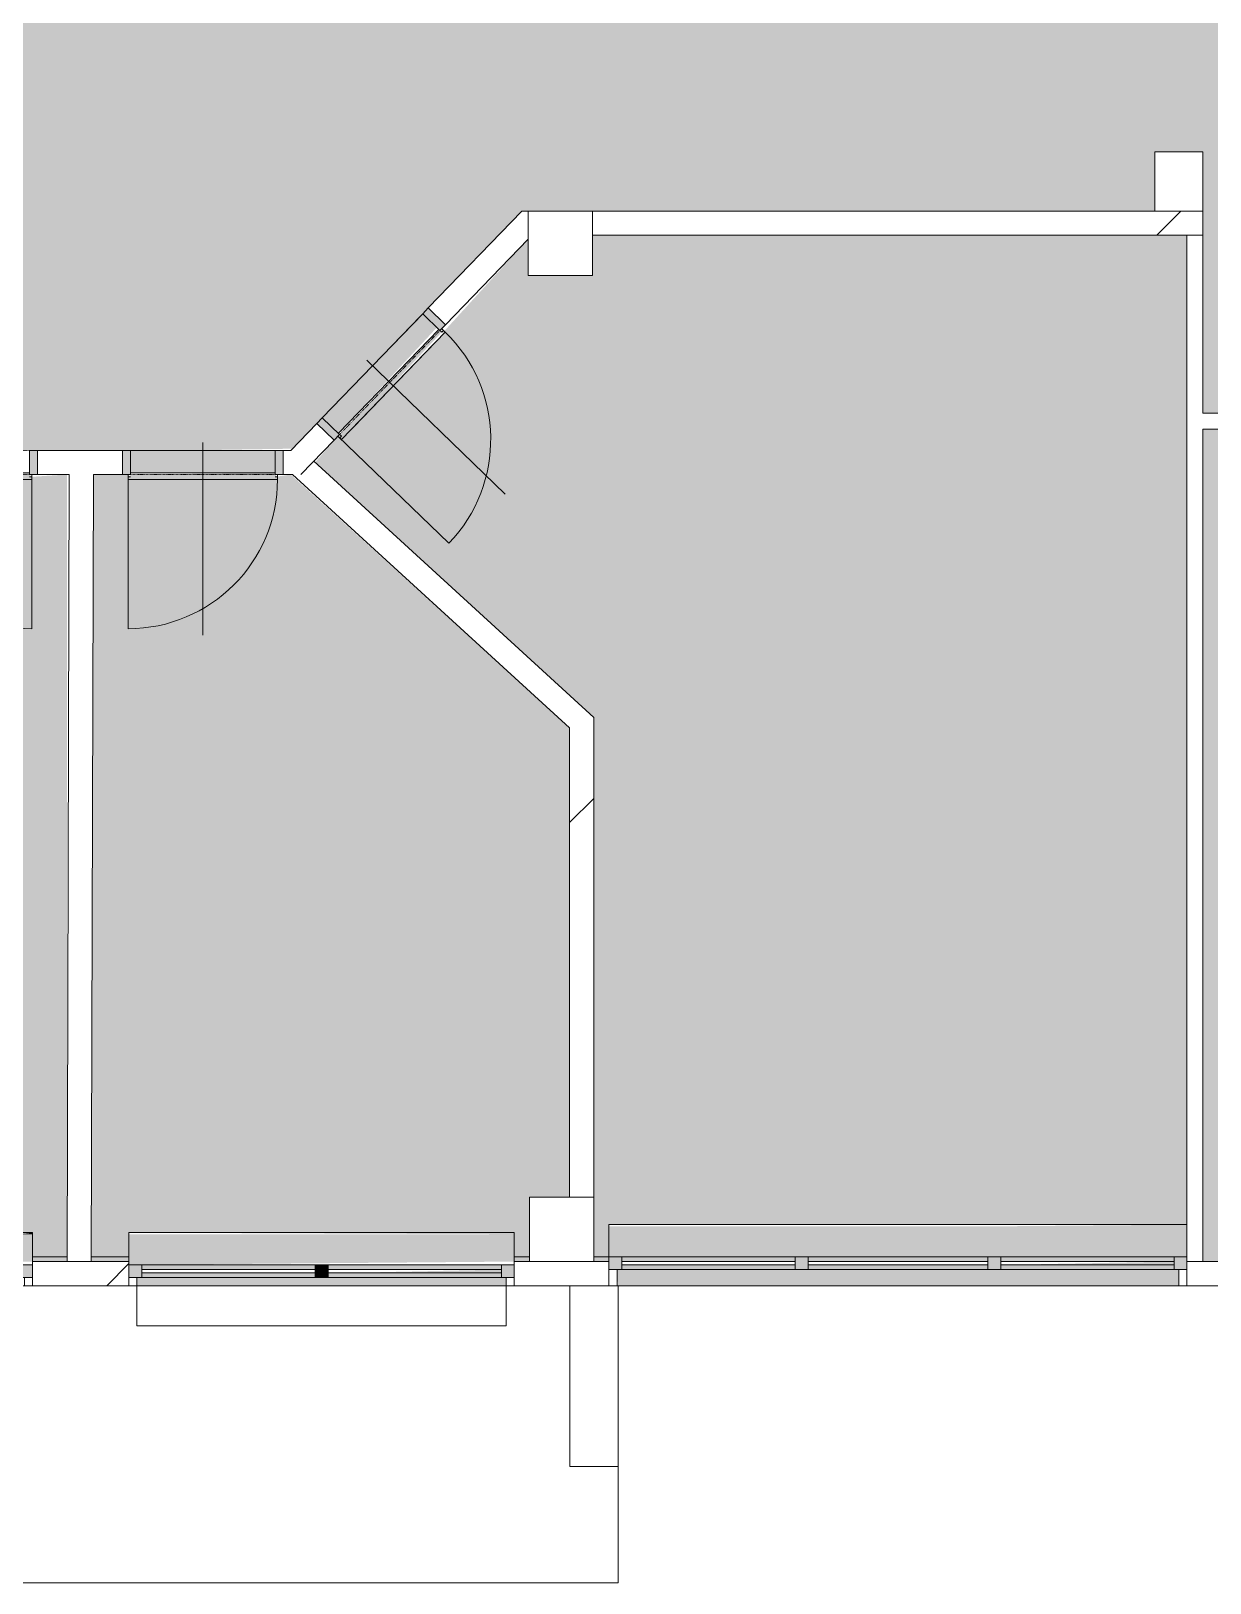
# Model space of a CAD drawing. Header units: millimetres. Extents: x 46521 to 258066, y -45352 to 20466.
# Drawn here: x 191033 to 198376, y -32078 to -22415 of the extents above; entities that cross this region are included whole.
import ezdxf

# ---------------------------------------------------------------- set-up
doc = ezdxf.new("R2010")
doc.units = ezdxf.units.MM
doc.linetypes.add('Čerchovaná se dvěma tečkami', pattern=[2.59, 1, -0.53, 0, -0.53, 0, -0.53])
for name, color, linetype, lineweight in [('A-DETL-THIN', 151, 'Continuous', 13), ('A-DOOR', 31, 'Continuous', 13), ('A-DOOR-FRAM', 31, 'Continuous', 25), ('A-FLOR', 192, 'Continuous', 13), ('A-GENM', 13, 'Continuous', 13), ('A-GLAZ', 151, 'Continuous', 13), ('A-WALL', 113, 'Continuous', 13), ('A-WALL-PATT', 111, 'Continuous', 35), ('Q-SPCQ', 91, 'Continuous', 9), ('S-COLS', 52, 'Continuous', 13)]:
    doc.layers.add(name, color=color, linetype=linetype, lineweight=lineweight)
pattern_1 = [(45, (128393, 0), (-4242.64, 4242.64), [])]

# ---------------------------------------------------------------- blocks, each defined once
blk = doc.blocks.new('DVERE_1k_oblozka - DD03_01_900x1970_koupelna-1549517-Mapka _ závislý 6')
at = {"layer": 'A-DOOR', "lineweight": 9}
h = blk.add_hatch(color=151, dxfattribs=at)
h.paths.add_polyline_path([(-500, -72.1), (-450, -72.1), (-450, 77.9), (-500, 77.9)])
h.paths.add_polyline_path([(450, -72.1), (500, -72.1), (500, 77.9), (450, 77.9)])
blk.add_hatch(color=151, dxfattribs=at).paths.add_polyline_path([(465, -102.1), (450, -62.1), (-450, -72.1), (-465, -102.1), (-112.3, -102.1)])
for p, q in [((0, 127.9), (0, -1072.1)), ((-500, 77.9), (-450, 77.9)), ((-500, -72.1), (-500, 77.9)), ((-450, 77.9), (-450, -72.1)), ((450, 77.9), (500, 77.9)), ((450, -72.1), (450, 77.9)), ((500, 77.9), (500, -72.1)), ((-450, -72.1), (-500, -72.1)), ((-465, -72.1), (-465, -1032.1)), ((-465, -87.1), (-450, -87.1)), ((-465, -102.1), (-465, -87.1)), ((-450, -62.1), (450, -62.1)), ((500, -72.1), (450, -72.1)), ((450, -87.1), (465, -87.1)), ((465, -102.1), (465, -72.1)), ((465, -87.1), (465, -102.1)), ((465, -102.1), (-465, -102.1)), ((355, -102.1), (-355, -102.1))]:
    blk.add_line(p, q, dxfattribs=at)
at = {"layer": 'A-DOOR', "linetype": 'Čerchovaná se dvěma tečkami', "lineweight": 9}
for p, q in [((-450, 77.9), (450, 77.9)), ((-450, -72.1), (450, -72.1))]:
    blk.add_line(p, q, dxfattribs=at)
at = {"layer": 'A-DOOR', "lineweight": 9}
blk.add_arc((-465, -102.1), 930, 270, 0, dxfattribs=at)
at = {"layer": 'A-DOOR-FRAM', "lineweight": 9}
for p, q in [((-500, 77.9), (-450, 77.9)), ((-450, 77.9), (-450, -72.1)), ((450, -72.1), (450, 77.9)), ((500, 77.9), (450, 77.9)), ((-450, -72.1), (-500, -72.1)), ((450, -72.1), (500, -72.1))]:
    blk.add_line(p, q, dxfattribs=at)
blk = doc.blocks.new('DVERE_1k_oblozka - DD03_01_900x1970_koupelna-1549516-Mapka _ závislý 6')
at = {"layer": 'A-DOOR', "lineweight": 9}
blk.add_hatch(color=151, dxfattribs=at).paths.add_polyline_path([(-465, 102.1), (-450, 62.1), (450, 72.1), (465, 102.1), (-390.6, 102.1)])
h = blk.add_hatch(color=151, dxfattribs=at)
h.paths.add_polyline_path([(-450, 72.1), (-500, 72.1), (-500, -77.9), (-450, -77.9)])
h.paths.add_polyline_path([(450, 72.1), (450, -77.9), (500, -77.9), (500, 72.1)])
for p, q in [((0, -127.9), (0, 1072.1)), ((-465, 72.1), (-465, 1032.1)), ((465, 102.1), (-465, 102.1)), ((-465, 102.1), (-465, 87.1)), ((355, 102.1), (-355, 102.1)), ((465, 87.1), (465, 102.1)), ((465, 102.1), (465, 72.1)), ((-450, 72.1), (-500, 72.1)), ((-500, 72.1), (-500, -77.9)), ((-465, 87.1), (-450, 87.1)), ((-450, -77.9), (-450, 72.1)), ((-450, 62.1), (450, 62.1)), ((450, 87.1), (465, 87.1)), ((500, 72.1), (450, 72.1)), ((450, 72.1), (450, -77.9)), ((500, -77.9), (500, 72.1)), ((-500, -77.9), (-450, -77.9)), ((450, -77.9), (500, -77.9))]:
    blk.add_line(p, q, dxfattribs=at)
at = {"layer": 'A-DOOR', "linetype": 'Čerchovaná se dvěma tečkami', "lineweight": 9}
for p, q in [((-450, 72.1), (450, 72.1)), ((-450, -77.9), (450, -77.9))]:
    blk.add_line(p, q, dxfattribs=at)
at = {"layer": 'A-DOOR', "lineweight": 9}
blk.add_arc((-465, 102.1), 930, 360, 90, dxfattribs=at)
at = {"layer": 'A-DOOR-FRAM', "lineweight": 9}
for p, q in [((-450, 72.1), (-500, 72.1)), ((-450, -77.9), (-450, 72.1)), ((450, 72.1), (450, -77.9)), ((450, 72.1), (500, 72.1)), ((-500, -77.9), (-450, -77.9)), ((500, -77.9), (450, -77.9))]:
    blk.add_line(p, q, dxfattribs=at)
blk = doc.blocks.new('DVERE_1k_oblozka - DD03_01_900x1970_koupelna-1549515-Mapka _ závislý 6')
at = {"layer": 'A-DOOR', "lineweight": 9}
h = blk.add_hatch(color=151, dxfattribs=at)
h.paths.add_polyline_path([(-500, -72.1), (-450, -68.9), (-450, 77.9), (-500, 77.9), (-500, -17.1)])
h.paths.add_polyline_path([(450, -72.1), (500, -72.1), (500, 77.9), (450, 77.9)])
blk.add_hatch(color=151, dxfattribs=at).paths.add_polyline_path([(-465, -102.1), (450, -87.1), (440.3, -62.1), (-450, -72.1), (-450, -87.1)])
for p, q in [((0, 127.9), (0, -1072.1)), ((-500, 77.9), (-450, 77.9)), ((-500, -72.1), (-500, 77.9)), ((-450, 77.9), (-450, -72.1)), ((450, 77.9), (500, 77.9)), ((450, -72.1), (450, 77.9)), ((500, 77.9), (500, -72.1)), ((-450, -72.1), (-500, -72.1)), ((-465, -72.1), (-465, -1032.1)), ((-465, -87.1), (-450, -87.1)), ((-465, -102.1), (-465, -87.1)), ((-465, -87.1), (-465, -102.1)), ((-450, -87.1), (-465, -87.1)), ((-450, -62.1), (450, -62.1)), ((-450, -87.1), (-450, -68.9)), ((450, -62.1), (450, -87.1)), ((500, -72.1), (450, -72.1)), ((450, -87.1), (465, -87.1)), ((465, -87.1), (450, -87.1)), ((465, -102.1), (465, -72.1)), ((465, -87.1), (465, -102.1)), ((465, -102.1), (465, -87.1)), ((465, -102.1), (-465, -102.1)), ((355, -102.1), (-355, -102.1))]:
    blk.add_line(p, q, dxfattribs=at)
at = {"layer": 'A-DOOR', "linetype": 'Čerchovaná se dvěma tečkami', "lineweight": 9}
for p, q in [((-450, 77.9), (450, 77.9)), ((-450, -72.1), (450, -72.1))]:
    blk.add_line(p, q, dxfattribs=at)
at = {"layer": 'A-DOOR', "lineweight": 9}
blk.add_arc((-465, -102.1), 930, 270, 0, dxfattribs=at)
at = {"layer": 'A-DOOR-FRAM', "lineweight": 9}
for p, q in [((-500, 77.9), (-450, 77.9)), ((-450, 77.9), (-450, -72.1)), ((450, -72.1), (450, 77.9)), ((500, 77.9), (450, 77.9)), ((-450, -72.1), (-500, -72.1)), ((450, -72.1), (500, -72.1))]:
    blk.add_line(p, q, dxfattribs=at)
blk = doc.blocks.new('OKNO_3k_nadsvetlik - OKNO_3k_nadsvetlik_1850 x 1500-1975429-Mapka _ závislý 6')
at = {"layer": 'A-GLAZ', "lineweight": 9}
h = blk.add_hatch(color=256, dxfattribs=at)
h.paths.add_polyline_path([(1800, 25), (1800, 105), (1720, 105), (1720, 25)])
h.paths.add_polyline_path([(-1720, 25), (-1720, 105), (-1800, 105), (-1800, 25)])
h = blk.add_hatch(color=256, dxfattribs=at)
h.paths.add_polyline_path([(640, 25), (1720, 25), (1720, 55), (640, 55)])
h.paths.add_polyline_path([(-1361.3, 25), (-640, 25), (-640, 55), (-1720, 55), (-1720, 25)])
h.paths.add_polyline_path([(560, 25), (560, 55), (-560, 55), (-560, 25)])
h.paths.add_polyline_path([(-1361.3, 75), (-640, 75), (-640, 105), (-1720, 105), (-1720, 75)])
h.paths.add_polyline_path([(640, 75), (1720, 75), (1720, 105), (640, 105)])
h.paths.add_polyline_path([(560, 75), (560, 105), (-560, 105), (-560, 75)])
h = blk.add_hatch(color=256, dxfattribs=at)
h.paths.add_polyline_path([(-560, 25), (-560, 105), (-640, 105), (-640, 25)])
h.paths.add_polyline_path([(560, 25), (640, 25), (640, 105), (560, 105)])
blk.add_hatch(color=256, dxfattribs=at).paths.add_polyline_path([(1720, 55), (1720, 75), (692.7, 55)])
at = {"layer": 'A-GLAZ', "color": 63, "lineweight": 9}
for p, q in [((-1800, 105), (-1720, 105)), ((-1800, 75), (-1800, 105)), ((-1720, 105), (-1720, 25)), ((-640, 105), (-560, 105)), ((-640, 25), (-640, 105)), ((-560, 105), (-560, 25)), ((560, 105), (640, 105)), ((560, 25), (560, 105)), ((640, 105), (640, 25)), ((1720, 105), (1800, 105)), ((1720, 25), (1720, 105)), ((-1800, 25), (-1750, 25)), ((-1720, 25), (-1800, 25)), ((-1750, 25), (-1750, -75)), ((-1720, 55), (-1720, 75)), ((-1720, 75), (-640, 75)), ((-640, 55), (-1720, 55)), ((-640, 75), (-640, 55)), ((-560, 25), (-640, 25)), ((-560, 55), (-560, 75)), ((-560, 75), (560, 75)), ((560, 55), (-560, 55)), ((560, 75), (560, 55)), ((640, 25), (560, 25)), ((640, 55), (640, 75)), ((640, 75), (1720, 75)), ((1720, 55), (640, 55)), ((1720, 75), (1720, 55)), ((1800, 25), (1720, 25)), ((1750, 25), (1800, 25)), ((1750, -75), (1750, 25))]:
    blk.add_line(p, q, dxfattribs=at)
at = {"layer": 'A-GLAZ', "color": 253, "lineweight": 9}
for p, q in [((-1720, 105), (-640, 105)), ((-560, 105), (560, 105)), ((640, 105), (1720, 105)), ((-640, 25), (-1720, 25)), ((560, 25), (-560, 25)), ((1720, 25), (640, 25))]:
    blk.add_line(p, q, dxfattribs=at)
at = {"layer": 'A-GLAZ', "color": 51, "lineweight": 9}
blk.add_line((1750, -76), (-1743.2, -76), dxfattribs=at)
at = {"layer": 'A-GLAZ', "color": 60, "lineweight": 9}
blk.add_line((1800, -76), (1750, -76), dxfattribs=at)
blk = doc.blocks.new('parapet s nosem_vnitní - parapet s nosem_vnitní-1280314-Mapka _ závislý 6')
at = {"layer": 'A-GENM', "lineweight": 9}
for points in [[(1800, 190), (1800, 199.7), (692.7, 190)], [(1720, 0), (1800, 0), (1800, 190), (-1800, 190), (-1800, 0), (692.7, 0)]]:
    blk.add_hatch(color=151, dxfattribs=at).paths.add_polyline_path(points)
at = {"layer": 'A-GENM', "color": 253, "lineweight": 9}
for p, q in [((1800, 200), (-1800, 200)), ((-1800, 200), (-1800, 190)), ((1800, 200), (-1800, 200)), ((-1800, 0), (-1800, 190))]:
    blk.add_line(p, q, dxfattribs=at)
blk = doc.blocks.new('parapet_ext - parapet_ext-1802031-Mapka _ závislý 6')
at = {"layer": 'Q-SPCQ'}
blk.add_hatch(color=151, dxfattribs=at).paths.add_polyline_path([(560, -100), (1750, -100), (1750, 0), (-1750, 0), (-1743.2, -100), (-560, -100)])
at = {"layer": 'Q-SPCQ', "color": 253}
blk.add_line((1750, -100), (-1743.2, -100), dxfattribs=at)
blk = doc.blocks.new('OKNO_2k_nadsvetlik - OKNO_2k_nadsvetlik 2400 x 1850-1972494-Mapka _ závislý 6')
at = {"layer": 'A-GLAZ', "lineweight": 9}
h = blk.add_hatch(color=256, dxfattribs=at)
h.paths.add_polyline_path([(-1200, -25), (-1120, -25), (-1120, 55), (-1200, 55)])
h.paths.add_polyline_path([(1120, -25), (1200, -25), (1200, 55), (1120, 55)])
h = blk.add_hatch(color=256, dxfattribs=at)
h.paths.add_polyline_path([(1120, -25), (1120, 5), (40, 5), (40, -25), (174.7, -25)])
h.paths.add_polyline_path([(-1120, -25), (-40, -25), (-40, 5), (-1120, 5)])
h.paths.add_polyline_path([(1120, 25), (1120, 55), (40, 55), (40, 25), (174.7, 25)])
h.paths.add_polyline_path([(-1120, 25), (-40, 25), (-40, 55), (-1120, 55)])
for points in [[(-40, -25), (40, -25), (40, 55), (-40, 55)], [(1120, 5), (1120, 25), (174.7, 5)]]:
    blk.add_hatch(color=256, dxfattribs=at).paths.add_polyline_path(points)
for p, q in [((-1200, 55), (-1120, 55)), ((-1120, 55), (-1120, -25)), ((-1120, 55), (-40, 55)), ((-1120, 5), (-1120, 25)), ((-1120, 25), (-40, 25)), ((-40, 5), (-1120, 5)), ((-40, 55), (40, 55)), ((-40, -25), (-40, 55)), ((-40, 25), (-40, 5)), ((40, 55), (1120, 55)), ((40, 55), (40, -25)), ((40, 5), (40, 25)), ((40, 25), (1120, 25)), ((1120, 5), (40, 5)), ((1120, 55), (1200, 55)), ((1120, -25), (1120, 55)), ((1120, 25), (1120, 5)), ((-1200, -25), (-1150, -25)), ((-1120, -25), (-1200, -25)), ((-1150, -76), (-1200, -76)), ((-1150, -25), (-1150, -75)), ((-40, -25), (-1120, -25)), ((40, -25), (-40, -25)), ((1120, -25), (40, -25)), ((1200, -25), (1120, -25)), ((1150, -25), (1200, -25)), ((1150, -75), (1150, -25)), ((1200, -76), (1150, -76))]:
    blk.add_line(p, q, dxfattribs=at)
blk = doc.blocks.new('parapet s nosem_vnitní - parapet s nosem_vnitní-1280360-Mapka _ závislý 6')
at = {"layer": 'A-GENM', "lineweight": 9}
blk.add_hatch(color=151, dxfattribs=at).paths.add_polyline_path([(-1120, 0), (1200, 20), (1200, 190), (-1200, 190), (-1200, 0)])
for p, q in [((1200, 200), (-1200, 200)), ((-1200, 200), (-1200, 190)), ((1200, 200), (-1200, 200)), ((1200, 190), (1200, 200)), ((-1200, 20), (-1200, 190)), ((1200, 190), (1200, 20))]:
    blk.add_line(p, q, dxfattribs=at)
blk = doc.blocks.new('parapet_ext - parapet_ext-1802161-Mapka _ závislý 6')
at = {"layer": 'Q-SPCQ'}
blk.add_hatch(color=151, dxfattribs=at).paths.add_polyline_path([(1150, -50), (1150, 0), (-1150, 0), (-1150, -50), (1120, -50)])
for p, q in [((-1150, -300), (-1150, -51)), ((1150, -51), (1150, -300)), ((1150, -300), (-1150, -300))]:
    blk.add_line(p, q, dxfattribs=at)
blk = doc.blocks.new('OKNO_2k_nadsvetlik - OKNO_2k_nadsvetlik 2400 x 1850-V55-Mapka _ závislý 6')
at = {"layer": 'A-GLAZ', "lineweight": 9}
h = blk.add_hatch(color=256, dxfattribs=at)
h.paths.add_polyline_path([(1200, -25), (1200, 55), (1120, 55), (1120.6, -25)])
h.paths.add_polyline_path([(-1200, -25), (-1120, -25), (-1120, 55), (-1200, 55)])
h = blk.add_hatch(color=256, dxfattribs=at)
h.paths.add_polyline_path([(-40, -25), (-40, 5), (-1120, 5), (-1120, -25), (-933.4, -25)])
h.paths.add_polyline_path([(1120, -25), (1120, 5), (40, 5), (40, -25)])
h.paths.add_polyline_path([(1120, 25), (1120, 55), (40, 55), (40, 25)])
h.paths.add_polyline_path([(-1120, 25), (-40, 25), (-40, 55), (-1120, 55)])
for points in [[(-40, -25), (40, -25), (40, 55), (-40, 55)], [(1120, 5), (1120, 25), (40, 5)]]:
    blk.add_hatch(color=256, dxfattribs=at).paths.add_polyline_path(points)
for p, q in [((-1200, 55), (-1120, 55)), ((-1120, 55), (-1120, -25)), ((-1120, 55), (-40, 55)), ((-1120, 5), (-1120, 25)), ((-1120, 25), (-40, 25)), ((-40, 5), (-1120, 5)), ((-40, 55), (40, 55)), ((-40, -25), (-40, 55)), ((-40, 25), (-40, 5)), ((40, 55), (1120, 55)), ((40, 55), (40, -25)), ((40, 5), (40, 25)), ((40, 25), (1120, 25)), ((1120, 5), (40, 5)), ((1120, 55), (1200, 55)), ((1120, -25), (1120, 55)), ((1120, 25), (1120, 5)), ((-1200, -25), (-1150, -25)), ((-1120, -25), (-1200, -25)), ((-1150, -76), (-1200, -76)), ((-1150, -25), (-1150, -75)), ((-40, -25), (-1120, -25)), ((40, -25), (-40, -25)), ((1120, -25), (40, -25)), ((1200, -25), (1120, -25)), ((1150, -25), (1200, -25)), ((1150, -75), (1150, -25)), ((1200, -76), (1150, -76))]:
    blk.add_line(p, q, dxfattribs=at)
blk = doc.blocks.new('parapet s nosem_vnitní - parapet s nosem_vnitní-V56-Mapka _ závislý 6')
at = {"layer": 'A-GENM', "lineweight": 9}
for points in [[(1200, 190), (1200, 199.7), (1120.6, 190)], [(-933.4, 0), (1200, 20), (1200, 190), (-1199.1, 190), (-1199.1, 0), (-1120, 0)]]:
    blk.add_hatch(color=151, dxfattribs=at).paths.add_polyline_path(points)
for p, q in [((1200, 200), (-1199.1, 200)), ((1200, 200), (-1199.1, 200)), ((1200, 190), (1200, 200)), ((1200, 190), (1200, 20))]:
    blk.add_line(p, q, dxfattribs=at)
blk = doc.blocks.new('Betonový čtvercový sloup - 400 x 400-1829111-Mapka _ závislý 6')
at = {"layer": 'S-COLS', "lineweight": 9}
h = blk.add_hatch(dxfattribs=at)
h.set_pattern_fill('FP_135', color=256, style=0, pattern_type=2)
h.set_pattern_definition([(45, (-65944, 29877), (-7184.2, 7184.2), []), (45, (-63071, 29877), (-7184.2, 7184.2), []), (45, (-57323, 29877), (-4310.5, 10057.9), [4064, -2032, 67.06, -1964.94])])
h.paths.add_polyline_path([(-200, -200), (200, -200), (200, 200), (-200, 200)])
for p, q in [((200, 200), (-200, 200)), ((-200, 200), (-200, -200)), ((200, -200), (200, 200)), ((-200, -200), (200, -200))]:
    blk.add_line(p, q, dxfattribs=at)
blk = doc.blocks.new('Betonový čtvercový sloup - 400 x 400-V136-Mapka _ závislý 6')
at = {"layer": 'S-COLS', "lineweight": 9}
h = blk.add_hatch(dxfattribs=at)
h.set_pattern_fill('FP_138', color=256, style=0, pattern_type=2)
h.set_pattern_definition([(45, (-65937, 23737), (-7184.2, 7184.2), []), (45, (-63063, 23737), (-7184.2, 7184.2), []), (45, (-57316, 23737), (-4310.5, 10057.9), [4064, -2032, 67.06, -1964.94])])
h.paths.add_polyline_path([(200, -200), (200, 200), (-200, 200), (-200, -200)])
for p, q in [((200, 200), (-200, 200)), ((-200, 200), (-200, -200)), ((200, -200), (200, 200)), ((-200, -200), (200, -200))]:
    blk.add_line(p, q, dxfattribs=at)

msp = doc.modelspace()

# ---------------------------------------------------------------- hatches: boundary and pattern name
at = {"layer": 'A-FLOR'}
h = msp.add_hatch(color=151, dxfattribs=at)
h.paths.add_polyline_path([(198823.1, -30076.6), (198823.1, -29899.5), (200023.1, -29906.6), (200023.1, -30076.6), (200132.9, -30076.6), (200132.9, -29535.6), (200532.9, -29535.6), (200532.9, -24894.3), (199742.9, -24909.3), (199740.7, -24924.3), (198942.9, -24909.3), (198927.9, -24894.3), (198332.9, -24894.3), (198332.9, -30076.6)])
h.paths.add_polyline_path([(185493.8, -30046.6), (185642.9, -30046.6), (185642.9, -29896.9), (188042.9, -29906.6), (188042.9, -30046.6), (188133.3, -30032.5), (188093.4, -26558.1), (189882.3, -25126.8), (189684.2, -24954.6), (189663.6, -24943.5), (189059.6, -24295.7), (189059.2, -24274.5), (188643.8, -23844.3), (188643.8, -23917.4), (188243.8, -23917.4), (188242, -23667.4), (185493.8, -23699.3), (185493.8, -29906.6)])
h.paths.add_polyline_path([(182642.9, -30046.6), (182642.9, -29901.6), (183542.9, -29906.6), (183542.9, -30046.6), (183842.9, -30046.6), (183842.9, -29899.5), (185042.9, -29906.6), (185042.9, -30046.6), (185343.8, -30046.6), (185343.8, -23684), (184626.3, -23708.3), (184621.1, -23718.2), (183721, -23703.2), (183720.9, -23693.3), (182554.6, -23700), (182554.6, -23970), (182134.6, -23970), (182134.6, -24139.3), (182213.3, -24139.3), (182204.6, -25639.3), (182134.6, -25639.3), (182134.6, -29535.6), (182534.6, -29535.6), (182553.3, -30046.6)])
h.paths.add_polyline_path([(191408, -30046.6), (191642.9, -30046.6), (191642.9, -29896.9), (194042.9, -29906.6), (194044.6, -30046.6), (194137.6, -30046.6), (194137.6, -29676.6), (194387.6, -29676.6), (194387.6, -26754.6), (192650.5, -25176.6), (192552.9, -25191.6), (192552.9, -25206.6), (191652.9, -25191.6), (191637.9, -25176.6), (191421.4, -25176.6), (191412.7, -28329.9)])
h.paths.add_polyline_path([(194537.6, -30046.6), (194632.9, -30046.6), (194632.9, -29846.9), (198232.9, -29846.9), (198232.9, -23686.6), (194530, -23686.6), (194530, -23936.6), (194130, -23936.6), (194130, -23710.4), (193601.2, -24289.8), (193591.2, -24311.6), (192966, -24937.4), (192945.1, -24937.4), (192801.4, -25101.6), (194537.6, -26688.5), (194537.6, -29856.6)])
h.paths.add_polyline_path([(191258, -30046.6), (191257.9, -25176.6), (191022.9, -25191.6), (191022.9, -25206.6), (190122.9, -25191.6), (190107.9, -25176.6), (190072.9, -25176.6), (190060.2, -25176.6), (188244.2, -26629.6), (188283.8, -29676.6), (188643.8, -29676.6), (188643.8, -29896.9), (191042.9, -29906.6), (191042.9, -30046.6), (191257.9, -30046.6)])
h.paths.add_polyline_path([(221582.9, -28719.3), (221582.9, -28642.2), (222782.9, -28649.3), (222782.9, -28719.3), (223102.9, -28719.3), (223102.9, -28644.3), (224002.9, -28649.3), (224002.9, -28719.3), (224132.9, -28719.3), (224132.9, -28319.3), (224532.9, -28319.3), (224532.9, -25308.2), (220102.3, -25276.5), (220116.9, -25291.4), (219202.1, -25266.7), (219187, -25251.5), (218517.9, -25251.7), (218517.9, -28719.3), (218582.9, -28719.3), (218582.9, -28639.6), (220982.9, -28649.3), (220982.9, -28719.3)])
h.paths.add_polyline_path([(217932.9, -28719.3), (218117.9, -28719.3), (218117.9, -28319.3), (218367.9, -28319.3), (218367.9, -24431.8), (215242.9, -24431.8), (215257.9, -24859.3), (215272.9, -24859.3), (215257.9, -25759.3), (215242.9, -25774.3), (215242.9, -28719.3), (215532.9, -28719.3), (215532.9, -28639.6), (217932.9, -28649.3)])
h.paths.add_polyline_path([(215092.9, -28719.3), (215092.9, -25759.3), (215232.9, -25759.3), (215228.3, -24859.3), (215092.9, -24859.3), (215092.9, -24281.8), (215119.9, -24281.8), (214280.8, -23477.1), (214368.8, -23367.5), (213728.2, -22753.1), (213631.3, -22854.1), (213454.1, -22684.3), (212123.2, -22684.3), (212123.2, -22434.3), (211743.2, -22434.3), (211743.2, -22294.3), (210943.2, -22294.3), (210943.2, -22434.3), (209897.9, -22434.3), (209897.9, -22294.3), (209097.9, -22294.3), (209097.9, -22434.3), (208712.9, -22434.3), (208712.9, -22684.3), (208417.9, -22684.3), (208417.9, -28589.6), (211992.9, -28599.3), (211992.9, -28719.3), (212117.9, -28719.3), (212117.9, -28319.3), (212517.9, -28329.9), (212530.9, -28719.3), (212632.9, -28719.3), (212632.9, -28639.6), (215032.9, -28649.3), (215032.9, -28719.3)])
h.paths.add_polyline_path([(206482.9, -28719.3), (206592.9, -28719.3), (206592.9, -28642.2), (207792.9, -28649.3), (207792.9, -28719.3), (208317.9, -28719.3), (208317.9, -23677.1), (207702, -23682.1), (207716.3, -23696.9), (206901.7, -23668), (206886.4, -23652.8), (206521.6, -23652.2), (206521.6, -23956.6), (206093.3, -23956.6), (206082.9, -26059.8), (206082.9, -28319.3), (206482.9, -28329.9), (206482.9, -28649.3)])
h.paths.add_polyline_path([(220102.3, -25251.2), (220103.8, -25111.2), (224532.9, -25158.2), (224532.9, -24364.3), (224454.2, -24364.3), (224462.9, -22864.3), (224532.9, -22864.3), (224532.9, -22684.3), (224132.9, -22684.3), (224132.6, -22468.2), (220090, -22420.6), (219914.8, -22682.2), (219917, -22691.6), (219339.5, -23401.6), (219323.3, -23405.3), (218517.9, -24439.5), (218517.9, -25094.4), (219203.9, -25101.7), (219203.9, -25241.7), (220102.2, -25251.2)])
h.paths.add_polyline_path([(200792.9, -25069.3), (200792.9, -24889.3), (205982.9, -24889.3), (205980.8, -23646.6), (200633.1, -23646.6), (200633.2, -24889.3), (200783.2, -24894.3), (200790.1, -25019.3)])
h.paths.add_polyline_path([(191990.5, -25026.6), (192661.1, -25015.6), (194089.4, -23536.6), (198032.9, -23536.6), (198032.9, -23166.6), (198332.9, -23166.6), (198332.9, -24794.3), (200532.9, -24794.3), (200532.9, -23937.5), (200133.2, -23937.5), (200133.2, -23527.5), (201730.4, -23527.4), (201730.4, -22376.5), (205370.4, -22376.5), (205370.8, -21816.5), (206430.4, -21816.5), (206423.6, -23436.6), (205991.6, -23436.6), (205991.6, -23536.6), (206903.7, -23553.1), (206903.7, -23643), (207702.2, -23643), (207703.5, -23566.6), (208317.9, -23567.5), (208317.9, -22684.3), (208292.9, -22684.3), (208292.9, -22234.3), (208712.9, -22234.3), (208712.9, -22284.3), (209097.9, -22269.3), (209097.9, -22254.3), (209897.9, -22269.3), (209912.9, -22284.3), (210943.2, -22269.3), (210943.2, -22254.3), (211743.2, -22269.3), (211758.2, -22284.3), (212523.2, -22284.3), (212523.2, -22534.3), (213514.5, -22534.3), (213745.5, -22735.1), (213767.1, -22735.1), (214395, -23358), (214395, -23378.8), (215336.6, -24281.8), (218450.6, -24281.8), (219235, -23303), (219345.6, -23360.3), (219862.4, -22668.2), (219774.1, -22582.1), (219925.1, -22354.9), (219931.7, -21754.2), (220021.7, -21754.2), (220021.7, -20955.1), (219940.6, -20954.2), (219941.2, -20379.5), (219907.4, -20379.1), (219907.4, -19225.7), (219882.4, -19225.7), (219882.4, -19175.3), (219807.7, -19175.3), (219792.7, -18955.3), (219777.7, -18955.3), (219792.7, -18355.3), (219807.7, -18340.3), (219807.7, -17238.3), (216859.1, -17238.3), (216858.7, -17408.3), (215833.1, -17408.3), (215833.1, -17535.4), (214633.1, -17528.3), (214633.1, -17408.3), (214394.7, -17408.3), (214419.6, -20310.9), (213633, -20303.3), (213633, -20200.9), (212833, -20200.9), (212833, -20310.9), (209449.9, -20331.5), (208383.1, -20353.9), (208383.1, -20188), (207993.1, -20188), (207993.1, -20098), (207193.1, -20098), (207193.1, -20188), (206153.1, -20188), (206146.5, -17808.3), (206020.1, -17808.3), (206020.1, -17238.3), (203768.5, -17238.3), (203783.5, -17851.9), (203798.5, -17851.9), (203783.5, -18651.9), (203768.5, -18666.9), (203783.5, -19775.4), (203798.5, -19775.4), (203783.5, -20375.4), (203768.5, -20390.4), (203768.5, -20656.9), (201665.7, -20656.9), (201665.7, -20280.9), (201516.8, -20295.9), (201516.8, -20310.9), (200916.8, -20295.9), (200901.8, -20280.9), (200502.7, -20280.9), (200502.7, -21508.2), (199850, -21523.2), (199850, -21538.2), (199250, -21519.5), (199250, -21508.2), (197520, -21523.2), (197520, -21538.2), (196920, -21519.5), (196920, -21508.2), (196770, -21523.2), (196770, -21748.2), (195906.2, -21748.2), (195906.2, -21658.2), (195006.2, -21658.2), (195006.2, -21748.2), (191816.1, -21748.2), (190193.8, -20300.6), (190193.8, -18728.2), (189920.7, -18728.2), (189920.7, -18805.2), (188720.7, -18798.2), (188720.7, -18728.2), (188643.8, -18728.2), (188643.8, -20625.8), (188553.8, -20625.8), (188553.8, -21425.8), (188643.8, -21425.8), (188643.8, -21715.8), (183723.8, -21715.8), (183721, -22135.8), (182134.6, -22135.8), (182134.6, -22265.8), (181894.6, -22265.8), (181905.7, -23165.8), (182134.6, -23165.8), (182140.7, -23552.4), (183720.1, -23543.6), (183723.8, -23683.3), (184620.9, -23678.2), (184621.1, -23538.2), (186515.4, -23527.3), (186515.4, -23362.9), (186739.4, -23361.6), (186740.4, -23526), (188643.8, -23517.4), (188643.8, -23628.3), (189994, -25026.6), (191652.9, -25026.6)])
h.paths.add_polyline_path([(218450.6, -22689.3), (218132.9, -22689.3), (218132.9, -22289.3), (218532.9, -22289.3), (218517.9, -22689.3)])
h.paths.add_polyline_path([(220090, -22420.6), (220089.7, -22388.8), (220076.9, -22401)])
h.paths.add_polyline_path([(224132.9, -22318.2), (224132.9, -22284.3), (224532.9, -22269.9), (224532.9, -20426.5), (223015.8, -20479.4), (220046.3, -20443), (220055.9, -20955.2), (220070.6, -20955.2), (220046.7, -21755.5), (220031.6, -21770.6), (220031.2, -22269.9), (224117.5, -22318)])
h.paths.add_polyline_path([(195956.2, -21648.2), (196670, -21648.2), (196670, -18728.2), (195890.7, -18728.2), (195890.7, -18805.2), (194690.7, -18798.2), (194690.7, -18728.2), (194530, -18728.2), (194530, -19128.2), (194130, -19128.2), (194130, -18728.2), (193790.7, -18728.2), (193790.7, -18805.2), (192590.7, -18798.2), (192590.7, -18728.2), (191690.7, -18728.2), (191690.7, -18805.2), (190490.7, -18798.2), (190490.7, -18728.2), (190343.8, -18728.2), (190343.8, -20233.4), (191873.3, -21598.2), (194661.2, -21618.2), (194661.2, -21648.2), (195006.2, -21633.2), (195006.2, -21618.2), (195906.2, -21633.2), (195921.2, -21648.2)])
h.paths.add_polyline_path([(188543.8, -21565.8), (188528.8, -21425.8), (188513.8, -21425.8), (188528.8, -20625.8), (188543.8, -20610.8), (188543.8, -19128.2), (188243.8, -19128.2), (188243.8, -18728.2), (186843.8, -18728.2), (186855.5, -20311.1), (186868.8, -20311.1), (186855.5, -20411.9), (186843.8, -20411.9), (186843.8, -21565.8)])
h.paths.add_polyline_path([(199740.7, -21498.2), (199850, -21498.2), (199850, -21408.2), (199995, -21408.2), (199982.5, -19988.2), (199850, -20003.2), (199850, -20018.2), (199250, -20003.2), (199235, -19988.2), (198420, -19988.2), (198420, -21408.2), (199250, -21408.2), (199250, -21498.2)])
h.paths.add_polyline_path([(197125.6, -21498.2), (197520, -21498.2), (197535, -21408.2), (198320, -21408.2), (198320, -19988.2), (197520, -20003.2), (197520, -20018.2), (196920, -20003.2), (196905, -19988.2), (196770, -20003.2), (196770, -21408.2), (196920, -21408.2), (196920, -21498.2)])
h.paths.add_polyline_path([(200095, -21408.2), (200422.3, -21408.2), (200402.7, -20280.9), (200095, -20280.9), (200095, -20712.2)])
h.paths.add_polyline_path([(202931.4, -20556.9), (203668.5, -20556.9), (203668.5, -20375.4), (203758.5, -20375.4), (203758.5, -19775.4), (203668.5, -19775.4), (203668.5, -19336.9), (202670.7, -19336.9), (202685.7, -19791.9), (202700.7, -19791.9), (202685.7, -20391.9), (202670.7, -20402), (202670.7, -20556.9)])
h.paths.add_polyline_path([(202570.7, -20556.9), (202570.7, -20391.9), (202660.7, -20391.9), (202660.7, -19791.9), (202570.7, -19791.9), (202570.7, -19336.9), (201765.7, -19336.9), (201765.7, -20556.9)])
h.paths.add_polyline_path([(223015.8, -20379.4), (224532.9, -20315.3), (222819.7, -20329.1), (222843.2, -20377.3)])
h.paths.add_polyline_path([(201233.7, -20270.9), (201516.8, -20270.9), (201516.8, -20180.9), (201665.7, -20180.9), (201665.7, -19236.9), (202075.7, -19236.9), (202075.7, -17626.9), (200508.6, -17626.9), (200508.6, -17888.3), (200109.1, -17888.3), (200133.2, -18728.2), (200633.2, -18728.2), (200633.2, -18867.5), (200767.8, -18867.5), (200782.9, -20180.9), (200916.8, -20180.9), (200916.8, -20270.9)])
h.paths.add_polyline_path([(208503.1, -20231.3), (210429.3, -20190.9), (210429.3, -17408.3), (210144.8, -17408.3), (210144.8, -17535.4), (208944.8, -17528.3), (208944.8, -17408.3), (208344.8, -17408.3), (208344.8, -17535.4), (207144.8, -17528.3), (207144.8, -17408.3), (206643.1, -17408.3), (206643.1, -20088), (207193.1, -20073), (207193.1, -20058), (207993.1, -20073), (208008.1, -20088), (208503.1, -20088), (208503.1, -20191)])
h.paths.add_polyline_path([(212818, -20190.9), (212833, -20175.9), (212833, -20160.9), (213633, -20175.9), (213648, -20190.9), (214059.3, -20190.9), (214060.2, -20053.3), (214243.3, -20051.2), (214219.7, -17408.3), (214003.1, -17408.3), (214003.1, -17535.4), (212803.1, -17528.3), (212803.1, -17408.3), (212482.4, -17408.3), (212482.4, -17808.3), (212082.4, -17808.3), (212082.4, -17408.3), (211953.1, -17408.3), (211953.1, -17535.4), (210753.1, -17528.3), (210753.1, -17408.3), (210529.3, -17408.3), (210529.3, -20190.9), (212783, -20190.9)])
h.paths.add_polyline_path([(200667.8, -20180.9), (200667.8, -18967.5), (200633.2, -18967.5), (200633.2, -19138.2), (200133.2, -19138.2), (200113, -18967.5), (199913, -18967.5), (199913, -18728.2), (199682.7, -18733.3), (199682.7, -18805.2), (198532.7, -18798.2), (198532.7, -18728.2), (198420, -18728.2), (198420, -19888.2), (200095, -19888.2), (200095, -20180.9), (200602.2, -20180.9)])
h.paths.add_polyline_path([(197125.6, -19888.2), (198170, -19888.2), (198170, -18728.2), (197990.7, -18728.2), (197990.7, -18805.2), (196790.7, -18798.2), (196770, -19888.2), (196920, -19888.2)])
h.paths.add_polyline_path([(202175.7, -19236.9), (203668.5, -19236.9), (203668.5, -18651.9), (203758.5, -18651.9), (203758.5, -17851.9), (203668.5, -17851.9), (203668.5, -17626.9), (202175.7, -17626.9), (202175.7, -19181.1)])
h.paths.add_polyline_path([(182726.7, -19113.6), (186743.8, -19105.4), (186743.8, -19071.9), (182710.1, -19113.6)])
h.paths.add_polyline_path([(219907.4, -18955.3), (219907.4, -18355.3), (219817.7, -18355.3), (219817.7, -18955.3)])
h.paths.add_polyline_path([(182554.6, -18911.2), (186743.8, -18871.9), (186743.8, -18728.2), (182554.6, -18730), (182554.6, -18909.7)])
h.paths.add_polyline_path([(223599.8, -17927.7), (224532.9, -17927.7), (224532.9, -17888.3), (224132.9, -17888.3), (224132.9, -17488.3), (219907.7, -17488.3), (219907.7, -17927.7), (223568.1, -17927.7)])
h.paths.add_polyline_path([(218519, -17888.3), (218119, -17866.2), (218119, -17488.3), (218519, -17488.3), (218519, -17880)])
h.paths.add_polyline_path([(200108.6, -17526.9), (200108.6, -17488.3), (200508.6, -17488.3), (200508.6, -17526.9), (203668.5, -17526.9), (203668.5, -17238.3), (200106.1, -17251.3), (200107.9, -17526.9)])
h = msp.add_hatch(color=151, dxfattribs=at)
h.paths.add_polyline_path([(191407.9, -30076.6), (191642.9, -30076.6), (191642.9, -30046.6), (191408, -30046.6)])
h.paths.add_polyline_path([(194137.6, -30076.6), (194137.6, -30046.6), (194042.9, -30046.6), (194044.6, -30076.6)])
h.paths.add_polyline_path([(194632.9, -30076.6), (194632.9, -30046.6), (194537.6, -30046.6), (194537.6, -30076.6)])
h.paths.add_polyline_path([(191332.9, -30076.6), (191257.9, -30076.4), (191257.9, -30046.6), (191042.9, -30046.6), (191042.9, -30076.6), (191257.9, -30076.6)])
h.paths.add_polyline_path([(185642.9, -30076.6), (185642.9, -30046.6), (185493.8, -30046.6), (185493.8, -30076.6)])
h.paths.add_polyline_path([(183542.9, -30076.6), (183842.9, -30076.6), (183842.9, -30046.6), (183542.9, -30046.6)])
h.paths.add_polyline_path([(185042.9, -30076.6), (185343.8, -30076.6), (185343.8, -30046.6), (185042.9, -30046.6)])
h.paths.add_polyline_path([(188133.8, -30076.6), (188133.4, -30046.6), (188042.9, -30046.6), (188042.9, -30076.6), (188093.4, -30076.6)])
h.paths.add_polyline_path([(188243.8, -30076.6), (188243.8, -30075.3), (188133.8, -30076.6)])
h.paths.add_polyline_path([(182534.6, -30076.6), (182642.9, -30076.6), (182642.9, -30046.6), (182534.6, -30051.6)])
at = {"layer": 'A-WALL'}
for points in [[(192948, -24920), (193561.1, -24261), (193472.5, -24175.4), (192847.3, -24822.8), (192938.5, -24910.9)], [(192552.9, -25166.6), (192552.9, -25026.6), (191652.9, -25026.6), (191652.9, -25166.6), (191990.5, -25166.6)]]:
    msp.add_hatch(color=151, dxfattribs=at).paths.add_polyline_path(points)
at = {"layer": 'A-WALL-PATT', "lineweight": 9}
h = msp.add_hatch(dxfattribs=at)
h.set_pattern_fill('FP_36', color=256, style=0, pattern_type=2)
h.set_pattern_definition(pattern_1)
h.paths.add_polyline_path([(198332.9, -23686.6), (198332.9, -23536.6), (194530, -23536.6), (194530, -23686.6), (198232.9, -23686.6)])
h.paths.add_polyline_path([(193944.5, -23686.6), (194130, -23686.6), (194130, -23536.6), (194089.4, -23536.6)])
h = msp.add_hatch(dxfattribs=at)
h.set_pattern_fill('FP_36', color=256, style=0, pattern_type=2)
h.set_pattern_definition(pattern_1)
h.paths.add_polyline_path([(194387.6, -29676.6), (194537.6, -29676.6), (194537.6, -26688.5), (194387.6, -26551.4), (194387.6, -29465)])
h = msp.add_hatch(dxfattribs=at)
h.set_pattern_fill('FP_36', color=256, style=0, pattern_type=2)
h.set_pattern_definition(pattern_1)
h.paths.add_polyline_path([(200023.1, -30226.6), (200532.9, -30226.6), (200532.9, -30076.6), (200023.1, -30076.6)])
h.paths.add_polyline_path([(182289.6, -30226.6), (182642.9, -30226.6), (182642.9, -30076.6), (182134.6, -30076.6), (182134.6, -30226.6)])
h.paths.add_polyline_path([(183842.9, -30226.6), (183842.9, -30076.6), (183542.9, -30076.6), (183542.9, -30226.6)])
h.paths.add_polyline_path([(198232.9, -30226.6), (198823.1, -30226.6), (198823.1, -30076.6), (198232.9, -30076.6)])
h.paths.add_polyline_path([(185042.9, -30226.6), (185642.9, -30226.6), (185642.9, -30076.6), (185042.9, -30076.6)])
h.paths.add_polyline_path([(194537.6, -30226.6), (194632.9, -30226.6), (194632.9, -30076.6), (194042.9, -30076.6), (194044.6, -30226.6), (194389.6, -30226.6)])
h.paths.add_polyline_path([(188042.9, -30226.6), (188642.9, -30226.6), (188642.9, -30076.6), (188042.9, -30076.6)])
h.paths.add_polyline_path([(191642.9, -30226.6), (191642.9, -30076.6), (191042.9, -30076.6), (191042.9, -30226.6)])
h = msp.add_hatch(dxfattribs=at)
h.set_pattern_fill('FP_88', color=256, angle=45, style=0, pattern_type=2)
h.set_pattern_definition([(135, (194690, -27915), (-5747, -5747), []), (90, (191997.5, -18757.4), (-5747.4, 5747.4), [1016, -10478.7]), (135, (191997.5, -17741.4), (-5747.4, -5747.4), [1016, -7112]), (180, (191279, -17023), (-5747.4, -5747.4), [1016, -10478.7]), (225, (190263, -17023), (5747.4, -5747.4), [1016, -7112]), (90, (189544.7, -18757.4), (-5747.4, 5747.4), [1016, -10478.7]), (135, (190263, -19476), (-5747.4, -5747.4), [1016, -7112]), (180, (191279, -19476), (-5747.4, -5747.4), [1016, -10478.7]), (225, (191997.5, -18757.4), (5747.4, -5747.4), [1016, -7112]), (135, (188616, -16094), (-5747.4, -5747.4), [2032, -6096])])
h.paths.add_polyline_path([(194632.9, -31351.6), (194689.6, -31351.6), (194689.6, -30226.6), (194389.6, -30226.6), (194389.6, -31351.6)])
at = {"layer": 'S-COLS', "lineweight": 9}
h = msp.add_hatch(dxfattribs=at)
h.set_pattern_fill('FP_93', color=256, style=0, pattern_type=2)
h.set_pattern_definition([(45, (128393, 0), (-7184.2, 7184.2), []), (45, (131267, 0), (-7184.2, 7184.2), []), (45, (137014, 0), (-4310.5, 10057.9), [4064, -2032, 67.06, -1964.94])])
h.paths.add_polyline_path([(198032.9, -23536.6), (198332.9, -23536.6), (198332.9, -23166.6), (198032.9, -23166.6)])

# ---------------------------------------------------------------- linework, layer by layer
at = {"layer": 'A-DETL-THIN', "lineweight": 9}
msp.add_line((181884.6, -30226.6), (200782.9, -30226.6), dxfattribs=at)
at = {"layer": 'A-FLOR', "lineweight": 9}
for p, q in [((191258, -30046.6), (191042.9, -30046.6)), ((191642.9, -30046.6), (191408, -30046.6)), ((194137.6, -30046.6), (194044.6, -30046.6)), ((194632.9, -30046.6), (194537.6, -30046.6)), ((194689.6, -32077.5), (194689.6, -31351.6)), ((181989.6, -32077.5), (194689.6, -32077.5))]:
    msp.add_line(p, q, dxfattribs=at)
at = {"layer": 'A-WALL', "lineweight": 9}
for p, q in [((194089.4, -23536.6), (193507.2, -24139.4)), ((194130, -23536.6), (194089.4, -23536.6)), ((198332.9, -23536.6), (194530, -23536.6)), ((198332.9, -24794.3), (198332.9, -23536.6)), ((193615.1, -24243.6), (194130, -23710.4)), ((194530, -23686.6), (198332.9, -23686.6)), ((198232.9, -23686.6), (198232.9, -30226.6)), ((192847.3, -24822.8), (193472.5, -24175.4)), ((198892.9, -24794.3), (198332.9, -24794.3)), ((192812.5, -24858.8), (192650.5, -25026.6)), ((198332.9, -30076.6), (198332.9, -24894.3)), ((198332.9, -24894.3), (198892.9, -24894.3)), ((192920.4, -24963), (192714.2, -25176.6)), ((191602.9, -25026.6), (191072.9, -25026.6)), ((191652.9, -25026.6), (192552.9, -25026.6)), ((192650.5, -25026.6), (192602.9, -25026.6)), ((194537.6, -26688.5), (192793.5, -25094.4)), ((191072.9, -25176.6), (191271.4, -25176.6)), ((191271.4, -25176.6), (191257.9, -30076.4)), ((191407.9, -30076.8), (191421.4, -25176.6)), ((191421.4, -25176.6), (191602.9, -25176.6)), ((192602.9, -25176.6), (192661.1, -25176.6)), ((192661.1, -25176.6), (194387.6, -26754.6)), ((194387.6, -26754.6), (194387.6, -29676.6)), ((194537.6, -29676.6), (194537.6, -26688.5)), ((191642.9, -30076.6), (191042.9, -30076.6)), ((191042.9, -30076.6), (191042.9, -30226.6)), ((191257.9, -30076.4), (191407.9, -30076.8)), ((191642.9, -30226.6), (191642.9, -30076.6)), ((194137.6, -30076.6), (194042.9, -30076.6)), ((194042.9, -30076.6), (194042.9, -30226.6)), ((194632.9, -30076.6), (194537.6, -30076.6)), ((194632.9, -30226.6), (194632.9, -30076.6)), ((198823.1, -30076.6), (198232.9, -30076.6)), ((191042.9, -30226.6), (191642.9, -30226.6)), ((194042.9, -30226.6), (194689.6, -30226.6)), ((194389.6, -30226.6), (194389.6, -31351.6)), ((194689.6, -31351.6), (194689.6, -30226.6)), ((198232.9, -30226.6), (198823.1, -30226.6)), ((194389.6, -31351.6), (194689.6, -31351.6))]:
    msp.add_line(p, q, dxfattribs=at)
at = {"layer": 'S-COLS', "lineweight": 9}
for p, q in [((198332.9, -23166.6), (198032.9, -23166.6)), ((198032.9, -23166.6), (198032.9, -23536.6)), ((198332.9, -23536.6), (198332.9, -23166.6)), ((198032.9, -23536.6), (198332.9, -23536.6))]:
    msp.add_line(p, q, dxfattribs=at)

# ---------------------------------------------------------------- block references
at = {"layer": 'A-DOOR', "lineweight": 9}
for name, p, rotation in [('DVERE_1k_oblozka - DD03_01_900x1970_koupelna-1549515-Mapka _ závislý 6', (193215.9, -24553.2), 46.00000000000001), ('DVERE_1k_oblozka - DD03_01_900x1970_koupelna-1549516-Mapka _ závislý 6', (190572.9, -25104.4), 180)]:
    msp.add_blockref(name, p, dxfattribs=dict(at, rotation=rotation))
msp.add_blockref('DVERE_1k_oblozka - DD03_01_900x1970_koupelna-1549517-Mapka _ závislý 6', (192102.9, -25104.4), dxfattribs=at)
at = {"layer": 'A-GENM', "color": 253, "lineweight": 9}
msp.add_blockref('parapet s nosem_vnitní - parapet s nosem_vnitní-1280314-Mapka _ závislý 6', (196432.9, -30046.6), dxfattribs=at)
at = {"layer": 'A-GENM', "lineweight": 9}
for name, p in [('parapet s nosem_vnitní - parapet s nosem_vnitní-V56-Mapka _ závislý 6', (189842.9, -30096.6)), ('parapet s nosem_vnitní - parapet s nosem_vnitní-1280360-Mapka _ závislý 6', (192842.9, -30096.6))]:
    msp.add_blockref(name, p, dxfattribs=at)
at = {"layer": 'A-GLAZ', "color": 51, "lineweight": 9}
msp.add_blockref('OKNO_3k_nadsvetlik - OKNO_3k_nadsvetlik_1850 x 1500-1975429-Mapka _ závislý 6', (196432.9, -30151.6), dxfattribs=at)
at = {"layer": 'A-GLAZ', "lineweight": 9}
for name, p in [('OKNO_2k_nadsvetlik - OKNO_2k_nadsvetlik 2400 x 1850-V55-Mapka _ závislý 6', (189842.9, -30151.6)), ('OKNO_2k_nadsvetlik - OKNO_2k_nadsvetlik 2400 x 1850-1972494-Mapka _ závislý 6', (192842.9, -30151.6))]:
    msp.add_blockref(name, p, dxfattribs=at)
at = {"layer": 'Q-SPCQ', "color": 253}
msp.add_blockref('parapet_ext - parapet_ext-1802031-Mapka _ závislý 6', (196432.9, -30126.6), dxfattribs=at)
at = {"layer": 'Q-SPCQ'}
msp.add_blockref('parapet_ext - parapet_ext-1802161-Mapka _ závislý 6', (192842.9, -30176.6), dxfattribs=at)
at = {"layer": 'S-COLS', "lineweight": 9}
for name, p in [('Betonový čtvercový sloup - 400 x 400-V136-Mapka _ závislý 6', (194330, -23736.6)), ('Betonový čtvercový sloup - 400 x 400-1829111-Mapka _ závislý 6', (194337.6, -29876.6))]:
    msp.add_blockref(name, p, dxfattribs=at)

doc.saveas('drawing.dxf')
